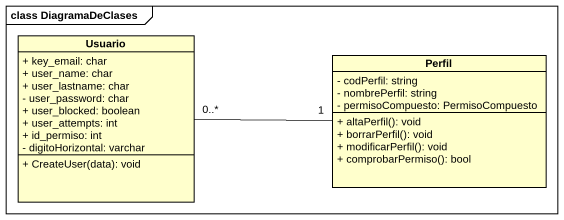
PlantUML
@startuml
mainframe class DiagramaDeClases
hide circle
hide empty members
skinparam classAttributeIconSize 0
class Usuario {
  + key_email: char
  + user_name: char
  + user_lastname: char
  - user_password: char
  + user_blocked: boolean
  + user_attempts: int
  + id_permiso: int
  - digitoHorizontal: varchar
  + CreateUser(data): void
}
class Perfil {
  - codPerfil: string
  - nombrePerfil: string
  - permisoCompuesto: PermisoCompuesto
  + altaPerfil(): void
  + borrarPerfil(): void
  + modificarPerfil(): void
  + comprobarPermiso(): bool
}
Perfil "1" -left- "0..*" Usuario
@enduml
